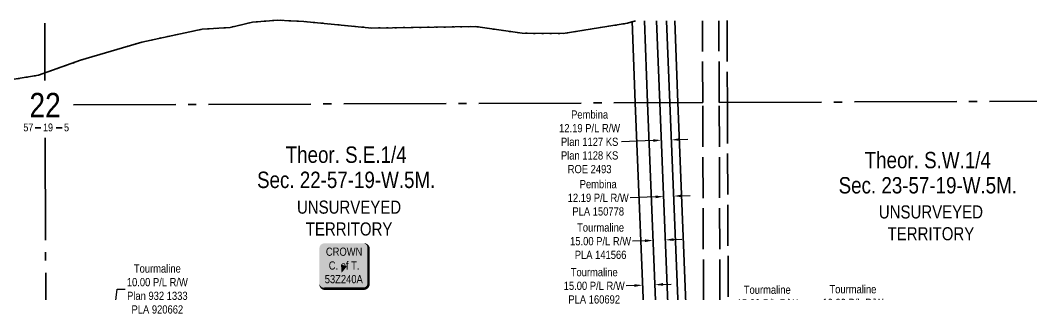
# Model space of a CAD drawing. Extents: x 511972 to 519868, y 5975265 to 5984215.
# Drawn here: x 517116 to 518350, y 5976771 to 5977105 of the extents above; entities that cross this region are included whole.
import ezdxf
from ezdxf.enums import TextEntityAlignment as Align

# ---------------------------------------------------------------- set-up
doc = ezdxf.new("R2010")
doc.units = 0
doc.header["$LTSCALE"] = 5
doc.header["$PDSIZE"] = 0.5
for name, pattern in [('foc-QUARTERLINE', [33, 25, -3, 2, -3]), ('foc-UNSURVEYED', [12.5, 10, -2.5]), ('foc-WHEELTRACKS', [2, 0.4, -1.6])]:
    doc.linetypes.add(name, pattern=pattern)
doc.layers.get('Defpoints').update_dxf_attribs({"color": 9})
for name, color, linetype in [('10', 1, 'Continuous'), ('9', 3, 'Continuous'), ('AS-OWNER', 7, 'Continuous'), ('C-SYMBOL', 7, 'Continuous'), ('F-RW', 190, 'Continuous'), ('L-QSEC', 8, 'foc-QUARTERLINE'), ('L-SECLBL', 7, 'Continuous'), ('L-UNS-T', 3, 'Continuous'), ('L-USEC', 7, 'foc-UNSURVEYED'), ('T-WATER-P3', 160, 'foc-WHEELTRACKS')]:
    doc.layers.add(name, color=color, linetype=linetype)
doc.layers.add('F-RW-T', color=190, linetype='Continuous', lineweight=9)
doc.styles.add('175L', font='ARIALN.TTF', dxfattribs={"height": 20})
doc.styles.add('80', font='ARIALN.TTF', dxfattribs={"height": 10})
doc.styles.add('80CG', font='ARIALN.TTF', dxfattribs={"height": 10})
doc.styles.add('80L', font='ARIALN.TTF', dxfattribs={"height": 10})
doc.styles.add('foc-LtypeFont', font='ARIALN.TTF', dxfattribs={"height": 7.35})
doc.styles.add('SIMPLEX', font='ARIALN.TTF')
doc.linetypes.add('foc-TOPO-flowdirection-NOLINE', pattern='A,0,[">",foc-LtypeFont,S=0.3,R=0,X=0,Y=-0.945],-20,[">",foc-LtypeFont,S=0.3,R=0,X=0,Y=-0.945],0', length=20)
doc.dimstyles.new('Compass 5 000', dxfattribs={"dimscale": 5, "dimtxt": 9, "dimasz": 2, "dimexe": 0.2, "dimexo": 0.0625, "dimgap": 0.5, "dimtad": 0, "dimtih": 1, "dimtoh": 1, "dimzin": 0, "dimdsep": 46, "dimtxsty": '80CG', "dimcen": 0.1, "dimse1": 1, "dimse2": 1, "dimclrd": 256, "dimclrt": 256, "dimaunit": 1, "dimadec": 4, "dimazin": 0, "dimtfac": 0.06, "dimtofl": 0, "dimtmove": 0, "dimatfit": 1, "dimfxl": 0.2, "dimtolj": 1, "dimtzin": 0, "dimlwd": -1, "dimarcsym": 0})

# ---------------------------------------------------------------- blocks, each defined once
blk = doc.blocks.new('*D475')
at = {"layer": 'Defpoints', "color": 0, "transparency": 16777216}
for p in [(517940.3, 5976695.5), (517960.4, 5976690.1), (517936.4, 5976681)]:
    blk.add_point(p, dxfattribs=at)
at = {"layer": 'F-RW-T', "transparency": 16777216}
for p, q in [((517963, 5976699.8), (517979, 5976759.4)), ((517979, 5976759.4), (517989, 5976759.4)), ((517954, 5976666), (517951.4, 5976656.3))]:
    blk.add_line(p, q, dxfattribs=at)
for points in [[(517961.4, 5976700.2), (517964.6, 5976699.3), (517960.4, 5976690.1)], [(517952.3, 5976666.4), (517955.6, 5976665.5), (517956.5, 5976675.6)]]:
    blk.add_solid(points, dxfattribs=at)
at = {"layer": 'F-RW-T', "transparency": 16777216, "insert": (518028.1, 5976759.4), "char_height": 10, "attachment_point": 5, "style": '80CG'}
blk.add_mtext('\\A1;Tourmaline\\P15.00 P/L R/W\\PPLA 112247', dxfattribs=at)
blk = doc.blocks.new('*D479')
at = {"layer": 'Defpoints', "color": 0, "transparency": 16777216}
for p in [(517888.7, 5976836.3), (517889.4, 5976818.9), (517904.4, 5976819.5)]:
    blk.add_point(p, dxfattribs=at)
at = {"layer": 'F-RW-T', "transparency": 16777216}
for p, q in [((517878.7, 5976835.9), (517863.7, 5976835.3)), ((517913.7, 5976837.3), (517923.7, 5976837.7))]:
    blk.add_line(p, q, dxfattribs=at)
for points in [[(517878.7, 5976837.6), (517878.8, 5976834.2), (517888.7, 5976836.3)], [(517913.6, 5976838.9), (517913.8, 5976835.6), (517903.7, 5976836.9)]]:
    blk.add_solid(points, dxfattribs=at)
at = {"layer": 'F-RW-T', "transparency": 16777216, "insert": (517824.6, 5976835.3), "char_height": 10, "attachment_point": 5, "style": '80CG'}
blk.add_mtext('\\A1;Tourmaline\\P15.00 P/L R/W\\PPLA 141566', dxfattribs=at)
blk = doc.blocks.new('*D480')
at = {"layer": 'Defpoints', "color": 0, "transparency": 16777216}
for p in [(517901.6, 5976889.9), (517905.6, 5976789.1), (517917.8, 5976789.6)]:
    blk.add_point(p, dxfattribs=at)
at = {"layer": 'F-RW-T', "transparency": 16777216}
for p, q in [((517891.6, 5976889.5), (517860.8, 5976888.3)), ((517923.8, 5976890.8), (517933.8, 5976891.2))]:
    blk.add_line(p, q, dxfattribs=at)
for points in [[(517923.7, 5976892.4), (517923.8, 5976889.1), (517913.8, 5976890.4)], [(517891.6, 5976891.1), (517891.7, 5976887.8), (517901.6, 5976889.9)]]:
    blk.add_solid(points, dxfattribs=at)
at = {"layer": 'F-RW-T', "transparency": 16777216, "insert": (517821.7, 5976888.3), "char_height": 10, "attachment_point": 5, "style": '80CG'}
blk.add_mtext('\\A1;Pembina\\P12.19 P/L R/W^JPLA 150778', dxfattribs=at)
blk = doc.blocks.new('*D481')
at = {"layer": 'Defpoints', "color": 0, "transparency": 16777216}
for p in [(517875.9, 5976781.6), (517876.6, 5976763.3), (517891.6, 5976763.9)]:
    blk.add_point(p, dxfattribs=at)
at = {"layer": 'F-RW-T', "transparency": 16777216}
for p, q in [((517900.9, 5976782.5), (517910.9, 5976782.9)), ((517865.9, 5976781.2), (517855.9, 5976780.8))]:
    blk.add_line(p, q, dxfattribs=at)
for points in [[(517865.8, 5976782.8), (517865.9, 5976779.5), (517875.9, 5976781.6)], [(517900.8, 5976784.2), (517900.9, 5976780.9), (517890.9, 5976782.1)]]:
    blk.add_solid(points, dxfattribs=at)
at = {"layer": 'F-RW-T', "transparency": 16777216, "insert": (517816.8, 5976780.8), "char_height": 10, "attachment_point": 5, "style": '80CG'}
blk.add_mtext('\\A1;Tourmaline\\P15.00 P/L R/W\\PPLA 160692', dxfattribs=at)
blk = doc.blocks.new('*D482')
at = {"layer": 'Defpoints', "color": 0, "transparency": 16777216}
for p in [(517228.4, 5976727.6), (517277.8, 5976721.7), (517276.7, 5976711.9)]:
    blk.add_point(p, dxfattribs=at)
at = {"layer": 'F-RW-T', "transparency": 16777216}
for p, q in [((517229.6, 5976737.5), (517234.3, 5976776.9)), ((517234.3, 5976776.9), (517244.3, 5976776.9)), ((517226.1, 5976707.8), (517224.9, 5976697.9))]:
    blk.add_line(p, q, dxfattribs=at)
for points in [[(517228, 5976737.7), (517231.3, 5976737.3), (517228.4, 5976727.6)], [(517224.4, 5976708), (517227.7, 5976707.6), (517227.3, 5976717.8)]]:
    blk.add_solid(points, dxfattribs=at)
at = {"layer": 'F-RW-T', "transparency": 16777216, "insert": (517283.4, 5976776.9), "char_height": 10, "attachment_point": 5, "style": '80CG'}
blk.add_mtext('\\A1;Tourmaline\\P10.00 P/L R/W\\PPlan 932 1333\\PPLA 920662', dxfattribs=at)
blk = doc.blocks.new('*D483')
at = {"layer": 'Defpoints', "color": 0, "transparency": 16777216}
for p in [(517536.3, 5976673.8), (517573.4, 5976677.5), (517537.3, 5976663.8)]:
    blk.add_point(p, dxfattribs=at)
at = {"layer": 'F-RW-T', "transparency": 16777216}
for p, q in [((517568.6, 5976725), (517558.6, 5976725)), ((517572.4, 5976687.4), (517568.6, 5976725)), ((517575.4, 5976657.6), (517576.4, 5976647.7))]:
    blk.add_line(p, q, dxfattribs=at)
for points in [[(517574, 5976687.6), (517570.7, 5976687.3), (517573.4, 5976677.5)], [(517577, 5976657.8), (517573.7, 5976657.4), (517574.4, 5976667.6)]]:
    blk.add_solid(points, dxfattribs=at)
at = {"layer": 'F-RW-T', "transparency": 16777216, "insert": (517519.5, 5976725), "char_height": 10, "attachment_point": 5, "style": '80CG'}
blk.add_mtext('\\A1;Tourmaline\\P10.00 P/L R/W^JPlan 952 0097\\PPLA 941051', dxfattribs=at)
blk = doc.blocks.new('*D485')
at = {"layer": 'Defpoints', "color": 0, "transparency": 16777216}
for p in [(517898.1, 5976977.7), (517910.3, 5976978.1), (517898.9, 5976958.7)]:
    blk.add_point(p, dxfattribs=at)
at = {"layer": 'F-RW-T', "transparency": 16777216}
for p, q in [((517888.9, 5976958.3), (517850.3, 5976956.7)), ((517921.1, 5976959.5), (517931.1, 5976959.9))]:
    blk.add_line(p, q, dxfattribs=at)
for points in [[(517888.8, 5976959.9), (517888.9, 5976956.6), (517898.9, 5976958.7)], [(517921, 5976961.2), (517921.1, 5976957.9), (517911.1, 5976959.1)]]:
    blk.add_solid(points, dxfattribs=at)
at = {"layer": 'F-RW-T', "transparency": 16777216, "insert": (517811.2, 5976956.7), "char_height": 10, "attachment_point": 5, "style": '80CG'}
blk.add_mtext('\\A1;Pembina\\P12.19 P/L R/W^JPlan 1127 KS\\PPlan 1128 KS\\PROE 2493', dxfattribs=at)
blk = doc.blocks.new('*D530')
at = {"layer": 'Defpoints', "color": 0, "transparency": 16777216}
for p in [(518196.6, 5976690.4), (518138.5, 5976676.4), (518140.9, 5976666.6)]:
    blk.add_point(p, dxfattribs=at)
at = {"layer": 'F-RW-T', "transparency": 16777216}
for p, q in [((518181.8, 5976751.6), (518171.8, 5976751.6)), ((518194.2, 5976700.1), (518181.8, 5976751.6)), ((518201.3, 5976670.9), (518203.6, 5976661.2))]:
    blk.add_line(p, q, dxfattribs=at)
for points in [[(518195.8, 5976700.5), (518192.6, 5976699.7), (518196.6, 5976690.4)], [(518202.9, 5976671.3), (518199.6, 5976670.5), (518198.9, 5976680.7)]]:
    blk.add_solid(points, dxfattribs=at)
at = {"layer": 'F-RW-T', "transparency": 16777216, "insert": (518132.7, 5976751.6), "char_height": 10, "attachment_point": 5, "style": '80CG'}
blk.add_mtext('\\A1;Tourmaline\\P10.00 P/L R/W\\PPlan 932 1333\\PPLA 920662', dxfattribs=at)
blk = doc.blocks.new('L-SECLBL')
at = {"layer": '9', "color": 7}
for p, q in [((-5.1, -27.8), (-12.3, -27.8)), ((20.7, -27.8), (13.5, -27.8))]:
    blk.add_line(p, q, dxfattribs=at)
at = {"layer": '10', "color": 2, "style": 'SIMPLEX'}
blk.add_attdef('SEC', text='', height=30, dxfattribs=at).set_placement((0, 0), align=Align.MIDDLE)
at = {"layer": '10', "color": 5, "style": '80L'}
blk.add_attdef('TWP', text='', height=9.5, dxfattribs=at).set_placement((-14.4, -27.4), align=Align.MIDDLE_RIGHT)
blk.add_attdef('RGE', text='', height=9.5, dxfattribs=at).set_placement((3.6, -27.4), align=Align.MIDDLE_CENTER)
blk.add_attdef('MER', text='', height=9.5, dxfattribs=at).set_placement((23.2, -27.4), align=Align.MIDDLE_LEFT)
blk = doc.blocks.new('*U608')
h = blk.add_hatch(color=255)
edge = h.paths.add_edge_path()
edge.add_line((-24, -28.5), (24, -28.5))
edge.add_arc((24, -22.5), 6, 270, 360)
edge.add_line((30, -22.5), (30, 21))
edge.add_arc((24, 21), 6, 0, 90)
edge.add_line((24, 27), (-24, 27))
edge.add_arc((-24, 21), 6, 90, 180)
edge.add_line((-30, 21), (-30, -22.5))
edge.add_arc((-24, -22.5), 6, 180, 270)
at = {"color": 14, "flags": 128}
blk.add_lwpolyline([(-24, -28.5, 3, 3, 0), (24, -28.5, 3, 3, 0.414214), (30, -22.5, 3, 3, 0), (30, 21, 3, 0, 0.414214), (24, 27, 0, 0, 0), (-24, 27, 0, 0, 0.414214), (-30, 21, 0, 0, 0), (-30, -22.5, 0, 3, 0.414214)], format="xyseb", close=True, dxfattribs=at)
blk.add_lwpolyline([(-2.9, -9.1, 0, 7.5, 0), (0, 0, 0, 0, 0)], format="xyseb", dxfattribs=at)
at = {"color": 14, "style": '80'}
blk.add_attdef('ENTER_TEXT_001', (-26.8, -4.9), '', height=10, dxfattribs=at)

msp = doc.modelspace()

# ---------------------------------------------------------------- linework, layer by layer
at = {"layer": 'F-RW', "flags": 128}
for points in [[(517879.265, 5976696.372), (517867.008, 5977004.379), (517863.031, 5977104.315)], [(517893.058, 5977104.425), (517897.035, 5977004.492), (517908.825, 5976708.196), (517908.996, 5976703.912), (517909.62, 5976688.224), (517910.036, 5976677.765), (517910.453, 5976667.305), (517910.696, 5976661.691), (517911.616, 5976640.444), (517912.008, 5976629.96), (517896.745, 5976634.257), (517896.522, 5976640.039), (517896.341, 5976644.585), (517895.497, 5976665.79), (517895.461, 5976666.709), (517895.274, 5976671.379), (517895.044, 5976677.168), (517894.858, 5976681.839), (517894.628, 5976687.627), (517894.442, 5976692.297), (517882.021, 5977004.435), (517878.045, 5977104.37)], [(517878.045, 5977104.37), (517882.021, 5977004.435), (517894.442, 5976692.297)], [(517929.372, 5976100.545), (517926.103, 5976200.471), (517921.348, 5976345.016), (517920.857, 5976359.998), (517913.196, 5976594.96), (517912.563, 5976614.208), (517912.215, 5976624.767), (517912.123, 5976627.11), (517912.01, 5976629.961), (517911.616, 5976640.444), (517910.696, 5976661.691), (517910.453, 5976667.305), (517910.036, 5976677.765), (517909.62, 5976688.224), (517908.996, 5976703.912), (517908.825, 5976708.196), (517897.035, 5977004.492), (517893.058, 5977104.425)], [(517929.372, 5976100.545), (517926.103, 5976200.471), (517921.35, 5976345.016), (517920.859, 5976359.998), (517913.196, 5976594.96), (517912.215, 5976624.767), (517912.123, 5976627.11), (517912.008, 5976629.96), (517911.616, 5976640.444), (517910.696, 5976661.691), (517910.453, 5976667.305), (517910.036, 5976677.765), (517909.62, 5976688.224), (517908.996, 5976703.912), (517908.825, 5976708.196), (517897.035, 5977004.492), (517893.058, 5977104.425)], [(517921.152, 5976704.886), (517909.229, 5977004.537), (517905.252, 5977104.47)], [(517905.252, 5977104.47), (517909.229, 5977004.537), (517921.152, 5976704.886), (517921.322, 5976700.608), (517921.947, 5976684.914), (517922.363, 5976674.457), (517922.779, 5976663.997), (517923.015, 5976658.369), (517923.961, 5976637.111), (517924.214, 5976627.937), (517924.273, 5976626.638), (517924.522, 5976621.45), (517924.872, 5976610.739), (517925.498, 5976591.611), (517933.034, 5976360.612), (517933.524, 5976345.679), (517938.293, 5976200.517), (517941.564, 5976100.59)], [(517905.252, 5977104.47), (517909.229, 5977004.537), (517921.152, 5976704.886), (517921.322, 5976700.608), (517921.947, 5976684.914), (517922.363, 5976674.457), (517922.779, 5976663.997), (517923.016, 5976658.37), (517923.961, 5976637.111), (517924.214, 5976627.937), (517924.274, 5976626.638), (517924.522, 5976621.45), (517925.498, 5976591.611), (517933.034, 5976360.612), (517933.524, 5976345.679), (517938.293, 5976200.517), (517941.563, 5976100.59)], [(517915.077, 5977104.506), (517919.026, 5977004.574), (517931.29, 5976697.926)]]:
    msp.add_lwpolyline(points, dxfattribs=at)
at = {"layer": 'L-QSEC'}
for p, q in [((517145.961, 5977101.678), (517146.22, 5977031.72)), ((517180.934, 5977001.862), (517949.311, 5977004.688)), ((517969.416, 5977004.766), (519575.378, 5977010.669)), ((517146.48, 5976961.762), (517149.31, 5976197.592))]:
    msp.add_line(p, q, dxfattribs=at)
at = {"layer": 'L-USEC'}
for p, q in [((517949.311, 5977004.688), (517948.924, 5977104.631)), ((517969.416, 5977004.766), (517969.028, 5977104.705)), ((517979.081, 5977104.742), (517979.468, 5977004.8)), ((517952.428, 5976200.571), (517949.311, 5977004.688)), ((517972.532, 5976200.649), (517969.416, 5977004.766)), ((517979.468, 5977004.8), (517982.585, 5976200.683))]:
    msp.add_line(p, q, dxfattribs=at)
at = {"layer": 'T-WATER-P3', "flags": 128}
msp.add_lwpolyline([(516410.946, 5976869.057), (516418.946, 5976865.335), (516480.903, 5976836.513), (516533.997, 5976815.68), (516573.996, 5976808.452), (516600.379, 5976809.587), (516663.648, 5976822.041), (516704.187, 5976839.573), (516747.331, 5976874.685), (516770.809, 5976890.18), (516808.178, 5976909.313), (516851.243, 5976939.329), (516912.823, 5976975.611), (516967.172, 5976992.889), (516997.736, 5976994.832), (517040.798, 5977004.296), (517086.807, 5977027.604), (517106.237, 5977032.689), (517138.251, 5977038.09), (517189.737, 5977056.384), (517264.412, 5977078.606), (517337.983, 5977094.207), (517372.446, 5977096.507), (517399.645, 5977103.048), (517430.663, 5977105.292), (517462.332, 5977103.8), (517545.246, 5977095.689), (517671.963, 5977097.509), (517728.774, 5977089.328), (517778.872, 5977088.996), (517857.29, 5977101.527), (517867.049, 5977104.33)], dxfattribs=at)
at = {"layer": 'T-WATER-P3', "linetype": 'foc-TOPO-flowdirection-NOLINE', "flags": 128}
msp.add_lwpolyline([(516410.946, 5976869.057), (516418.946, 5976865.335), (516480.903, 5976836.513), (516533.997, 5976815.68), (516573.996, 5976808.452), (516600.379, 5976809.587), (516663.648, 5976822.041), (516704.187, 5976839.573), (516747.331, 5976874.685), (516770.809, 5976890.18), (516808.178, 5976909.313), (516851.243, 5976939.329), (516912.823, 5976975.611), (516967.172, 5976992.889), (516997.736, 5976994.832), (517040.798, 5977004.296), (517086.807, 5977027.604), (517106.237, 5977032.689), (517138.251, 5977038.09), (517189.737, 5977056.384), (517264.412, 5977078.606), (517337.983, 5977094.207), (517372.446, 5977096.507), (517399.645, 5977103.048), (517430.663, 5977105.292), (517462.332, 5977103.8), (517545.246, 5977095.689), (517671.963, 5977097.509), (517728.774, 5977089.328), (517778.872, 5977088.996), (517857.29, 5977101.527), (517867.049, 5977104.33)], dxfattribs=at)

# ---------------------------------------------------------------- block references
at = {"layer": 'AS-OWNER', "color": 3}
ref = msp.add_blockref('*U608', (517511.259, 5976805.761), dxfattribs=dict(at, xscale=0.999404, yscale=0.999404, zscale=0.999404))
ref.add_attrib('ENTER_TEXT_001', 'CROWN', (517489.212, 5976817.526), dxfattribs={"layer": '0', "color": 14, "height": 9.994, "style": '80'})
ref.add_attrib('ENTER_TEXT_002', 'C. of T.', (517492.706, 5976800.692), dxfattribs={"layer": '0', "color": 14, "height": 9.994, "style": '80'})
ref.add_attrib('ENTER_TEXT_003', '53Z240A', (517487.784, 5976783.994), dxfattribs={"layer": '0', "color": 14, "height": 9.994, "style": '80'})
at = {"layer": 'L-SECLBL', "color": 3, "xscale": 0.999404, "yscale": 0.999404, "zscale": 0.999404}
msp.add_blockref('L-SECLBL', (517146.332, 5977001.738), dxfattribs=at).add_auto_attribs({'SEC': '22', 'TWP': '57', 'RGE': '19', 'MER': '5'})

# ---------------------------------------------------------------- texts
at = {"layer": 'C-SYMBOL', "color": 3, "style": '175L'}
for s, height, p in [('Theor. S.E.1/4', 19.98808, (517513.954, 5976925.044)), ('Theor. S.W.1/4', 20, (518224.093, 5976918.42)), ('Sec. 22-57-19-W.5M.', 19.98808, (517513.954, 5976894.301)), ('Sec. 23-57-19-W.5M.', 20, (518224.093, 5976887.658))]:
    msp.add_text(s, height=height, dxfattribs=at).set_placement(p, align=Align.BOTTOM_CENTER)
at = {"layer": 'L-UNS-T', "color": 3, "char_height": 15.99046, "attachment_point": 5, "style": '80L'}
for insert in [(517517.484, 5976863.502), (518227.928, 5976857.666)]:
    msp.add_mtext_dynamic_manual_height_columns('UNSURVEYED TERRITORY', width=126.41375, gutter_width=47.5, heights=[0], dxfattribs=dict(at, insert=insert))

# ---------------------------------------------------------------- dimensions: what is measured, and where the dimension line sits
at = {"layer": 'F-RW-T'}
for base, p1, p2, angle, text, picture, middle in [((517898.858, 5976958.662), (517910.31, 5976978.136), (517898.103, 5976977.651), 182.278722, 'Pembina\\P12.19 P/L R/W^JPlan 1127 KS\\PPlan 1128 KS\\PROE 2493', '*D485', (517811.173, 5976956.728)), ((517901.615, 5976889.876), (517917.783, 5976789.561), (517905.616, 5976789.078), 182.273223, 'Pembina\\P12.19 P/L R/W^JPLA 150778', '*D480', (517821.674, 5976888.254)), ((517888.713, 5976836.283), (517904.397, 5976819.485), (517889.405, 5976818.889), 182.278747, 'Tourmaline\\P15.00 P/L R/W\\PPLA 141566', '*D479', (517824.625, 5976835.288)), ((517228.447, 5976727.599), (517276.667, 5976711.879), (517277.839, 5976721.716), 83.207033, 'Tourmaline\\P10.00 P/L R/W\\PPlan 932 1333\\PPLA 920662', '*D482', (517283.411, 5976776.948)), ((517875.875, 5976781.553), (517891.594, 5976763.884), (517876.602, 5976763.287), 182.278758, 'Tourmaline\\P15.00 P/L R/W\\PPLA 160692', '*D481', (517816.805, 5976780.758)), ((518196.56, 5976690.369), (518140.893, 5976666.638), (518138.546, 5976676.352), 103.583371, 'Tourmaline\\P10.00 P/L R/W\\PPlan 932 1333\\PPLA 920662', '*D530', (518132.683, 5976751.587)), ((517960.429, 5976690.112), (517936.418, 5976681.014), (517940.304, 5976695.508), 74.988787, 'Tourmaline\\P15.00 P/L R/W\\PPLA 112247', '*D475', (518028.106, 5976759.439)), ((517573.362, 5976677.5), (517537.316, 5976663.838), (517536.318, 5976673.782), 95.731015, 'Tourmaline\\P10.00 P/L R/W^JPlan 952 0097\\PPLA 941051', '*D483', (517519.506, 5976725.033))]:
    dim = msp.add_linear_dim(base=base, p1=p1, p2=p2, angle=angle, text=text, dimstyle='Compass 5 000', dxfattribs=at)
    dim.commit()
    dim.dimension.update_dxf_attribs({"geometry": picture, "text_midpoint": middle, "dimtype": 161})

doc.saveas('drawing.dxf')
